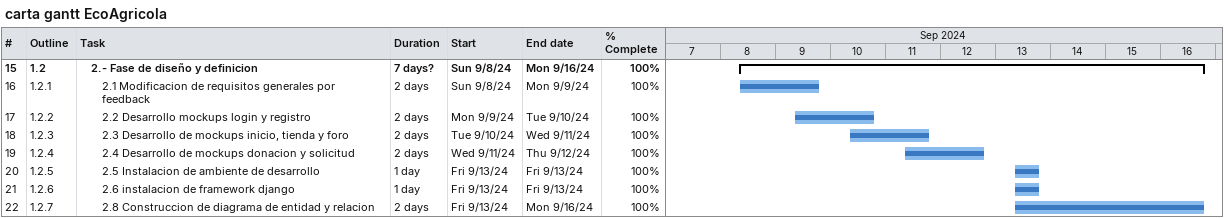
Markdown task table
carta gantt EcoAgricola

| ID | WBS | Task | Duration | Start | Finish | % complete |
|---|---|---|---|---|---|---|
| 15 | 1.2 | **2.- Fase de diseño y definicion** | 7d? | 2024-09-08 | 2024-09-16 | 100 |
| 16 | 1.2.1 | 2.1 Modificacion de requisitos generales por feedback | 2d | 2024-09-08 | 2024-09-09 | 100 |
| 17 | 1.2.2 | 2.2 Desarrollo mockups login y registro | 2d | 2024-09-09 | 2024-09-10 | 100 |
| 18 | 1.2.3 | 2.3 Desarrollo de mockups inicio, tienda y foro | 2d | 2024-09-10 | 2024-09-11 | 100 |
| 19 | 1.2.4 | 2.4 Desarrollo de mockups donacion y solicitud | 2d | 2024-09-11 | 2024-09-12 | 100 |
| 20 | 1.2.5 | 2.5 Instalacion de ambiente de desarrollo | 1d | 2024-09-13 | 2024-09-13 | 100 |
| 21 | 1.2.6 | 2.6 instalacion de framework django | 1d | 2024-09-13 | 2024-09-13 | 100 |
| 22 | 1.2.7 | 2.8 Construccion de diagrama de entidad y relacion | 2d | 2024-09-13 | 2024-09-16 | 100 |
